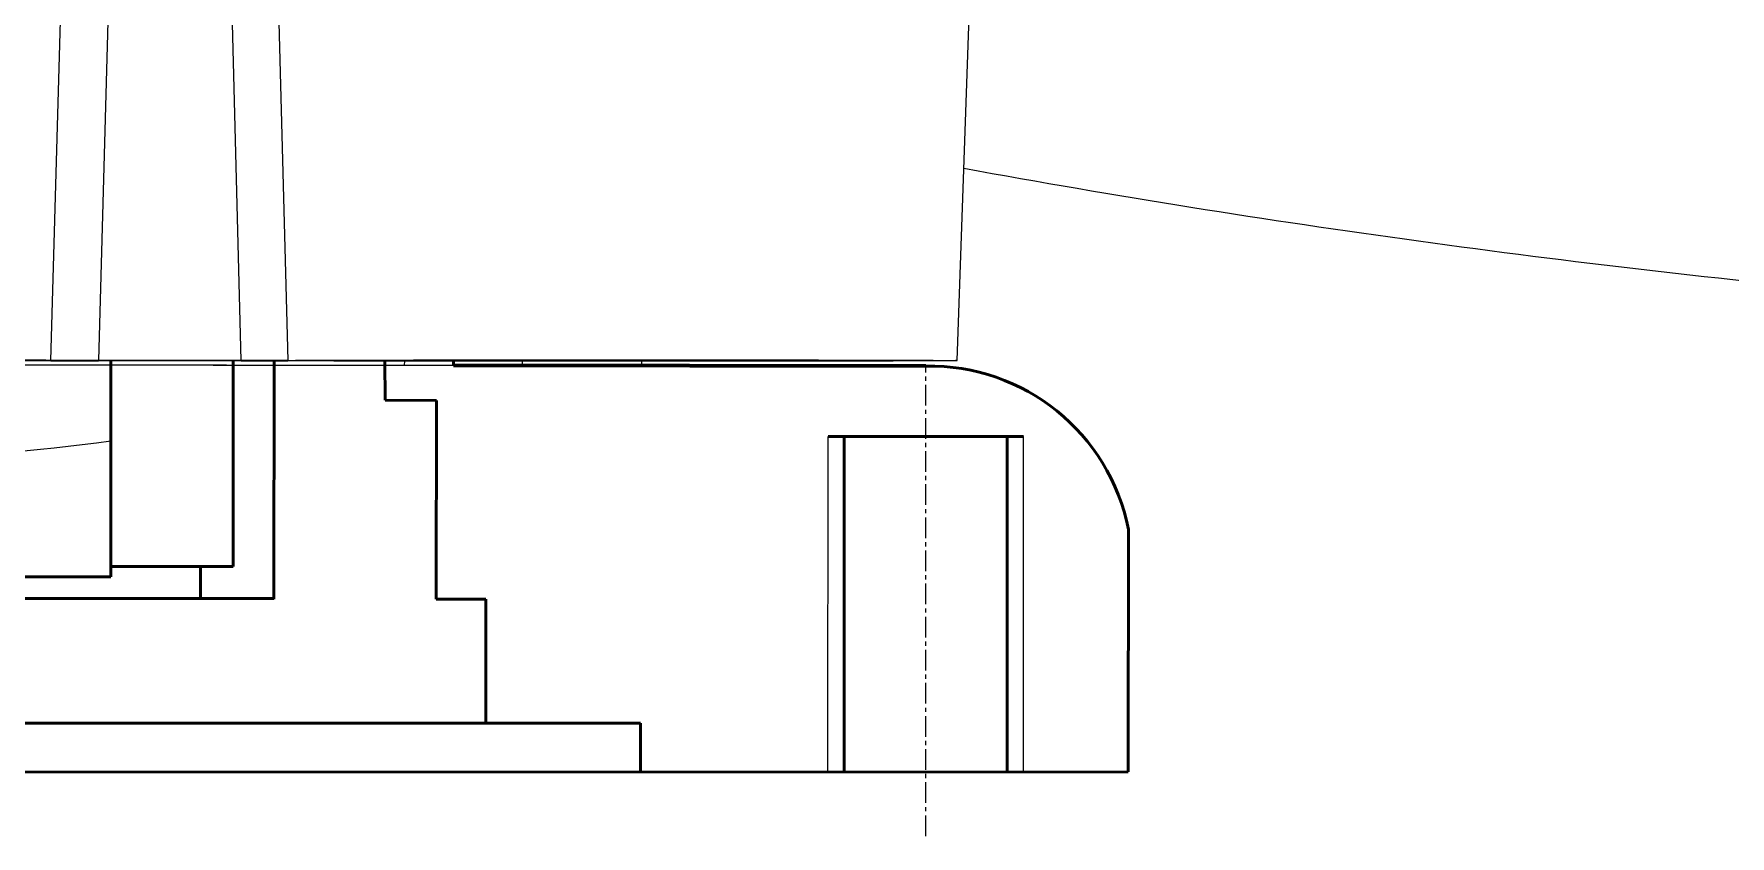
# Model space of a CAD drawing. Header units: millimetres. Extents: x 2687 to 4367, y 1046 to 2234.
# Drawn here: x 3932.4 to 4036.5, y 1843.4 to 1892.6 of the extents above; entities that cross this region are included whole.
import ezdxf

# ---------------------------------------------------------------- set-up
doc = ezdxf.new("R2010")
doc.units = ezdxf.units.MM
doc.linetypes.add('CENTERX2', pattern=[20.32, 12.7, -2.54, 2.54, -2.54])
doc.layers.add('CAXA0', color=7, linetype='Continuous', lineweight=70)

msp = doc.modelspace()

# ---------------------------------------------------------------- linework, layer by layer
at = {"color": 7, "linetype": 'Continuous', "lineweight": 25}
for p, q in [((3989.076, 1872.561), (3992.326, 1965.598)), ((3945.124, 1872.57), (3944.38, 1901.803)), ((3947.207, 1902.305), (3947.991, 1872.575)), ((3937.08, 1898.428), (3936.376, 1872.57)), ((3933.461, 1872.575), (3934.152, 1897.366)), ((3945.124, 1872.57), (3936.376, 1872.57)), ((3945.124, 1872.553), (3936.376, 1872.553)), ((3950.638, 1872.286), (3961.388, 1872.287)), ((3955.159, 1872.286), (3955.175, 1872.526)), ((3962.377, 1872.519), (3962.372, 1872.235)), ((3969.586, 1872.219), (3969.708, 1872.215)), ((3969.708, 1872.215), (3969.729, 1872.517))]:
    msp.add_line(p, q, dxfattribs=at)
at = {"color": 1, "linetype": 'CENTERX2', "lineweight": 18, "ltscale": 0.1}
msp.add_line((3987.144, 1843.382), (3987.159, 1872.306), dxfattribs=at)
at = {"color": 7, "linetype": 'Continuous', "lineweight": 25, "flags": 128}
msp.add_lwpolyline([(3922.962, 1872.319), (3925.798, 1872.317), (3928.569, 1872.314), (3931.265, 1872.312), (3933.877, 1872.308), (3936.397, 1872.305), (3938.814, 1872.301), (3941.122, 1872.297), (3943.311, 1872.292)], dxfattribs=at)
at = {"color": 7, "linetype": 'Continuous', "lineweight": 25}
for centre, radius, start, end in [((4107.031, 2530.656), 656.897, 259.692209, 264.621686), ((3950.028, 5417.043), 3544.757, 269.891426, 270.009859), ((3963.586, 962.878), 909.411, 89.621935, 90.138469)]:
    msp.add_arc(centre, radius, start, end, dxfattribs=at)
for points in [[(3933.461, 1872.575), (3933.04, 1872.578), (3932.197, 1872.585), (3930.043, 1872.593), (3927.307, 1872.601), (3923.999, 1872.607), (3920.228, 1872.613), (3916.094, 1872.617), (3911.714, 1872.619), (3907.208, 1872.62), (3902.702, 1872.619), (3898.321, 1872.617), (3894.188, 1872.613), (3890.416, 1872.608), (3887.108, 1872.601), (3884.372, 1872.593), (3882.219, 1872.585), (3881.376, 1872.579), (3880.955, 1872.576)], [(3933.461, 1872.548), (3933.04, 1872.545), (3932.197, 1872.539), (3930.043, 1872.531), (3927.307, 1872.523), (3923.999, 1872.516), (3920.228, 1872.511), (3916.094, 1872.507), (3911.714, 1872.505), (3907.208, 1872.504), (3902.702, 1872.505), (3898.321, 1872.507), (3894.188, 1872.511), (3890.416, 1872.516), (3887.108, 1872.523), (3884.372, 1872.531), (3882.219, 1872.539), (3881.376, 1872.546), (3880.955, 1872.549)], [(3947.991, 1872.575), (3948.416, 1872.577), (3949.265, 1872.582), (3951.303, 1872.589), (3953.823, 1872.595), (3956.806, 1872.6), (3960.141, 1872.603), (3963.727, 1872.606), (3967.449, 1872.607), (3971.192, 1872.606), (3974.836, 1872.604), (3978.268, 1872.601), (3981.378, 1872.597), (3984.067, 1872.591), (3986.256, 1872.584), (3987.858, 1872.577), (3988.884, 1872.569), (3989.012, 1872.564), (3989.076, 1872.561)], [(3989.076, 1872.561), (3989.012, 1872.559), (3988.884, 1872.554), (3987.858, 1872.546), (3986.256, 1872.539), (3984.067, 1872.532), (3981.378, 1872.526), (3978.268, 1872.522), (3974.836, 1872.519), (3971.192, 1872.517), (3967.449, 1872.516), (3963.727, 1872.517), (3960.141, 1872.52), (3956.806, 1872.524), (3953.823, 1872.528), (3951.303, 1872.534), (3949.265, 1872.541), (3948.416, 1872.546), (3947.991, 1872.549)], [(3954.076, 1872.562), (3954.128, 1872.564), (3954.232, 1872.568), (3955.065, 1872.573), (3956.359, 1872.578), (3958.113, 1872.583), (3960.248, 1872.587), (3962.684, 1872.589), (3965.327, 1872.591), (3968.076, 1872.592), (3970.825, 1872.591), (3973.468, 1872.589), (3975.904, 1872.587), (3978.039, 1872.583), (3979.793, 1872.578), (3981.087, 1872.573), (3981.92, 1872.567), (3982.024, 1872.563), (3982.076, 1872.562)], [(3982.076, 1872.562), (3982.024, 1872.56), (3981.92, 1872.556), (3981.087, 1872.55), (3979.793, 1872.545), (3978.039, 1872.54), (3975.904, 1872.537), (3973.468, 1872.534), (3970.825, 1872.532), (3968.076, 1872.531), (3965.327, 1872.532), (3962.684, 1872.534), (3960.248, 1872.537), (3958.113, 1872.54), (3956.359, 1872.545), (3955.065, 1872.55), (3954.232, 1872.556), (3954.128, 1872.56), (3954.076, 1872.562)]]:
    msp.add_open_spline(points, degree=3, dxfattribs=at)
for points, knots in [([(3923.056, 1872.318), (3924.898, 1872.317), (3928.581, 1872.314), (3933.765, 1872.308), (3938.577, 1872.3), (3942.305, 1872.293), (3944.217, 1872.289), (3944.849, 1872.287)], [0, 0, 0, 0, 0.2225072, 0.4450145, 0.6675217, 0.8900289, 1, 1, 1, 1]), ([(3936.376, 1872.57), (3936.043, 1872.57), (3935.375, 1872.571), (3934.489, 1872.572), (3933.789, 1872.573), (3933.57, 1872.575), (3933.461, 1872.575)], [0, 0, 0, 0, 0.2498453, 0.499878, 0.7504829, 1, 1, 1, 1]), ([(3933.461, 1872.548), (3933.57, 1872.549), (3933.789, 1872.55), (3934.489, 1872.552), (3935.375, 1872.553), (3936.043, 1872.553), (3936.376, 1872.553)], [0, 0, 0, 0, 0.2495171, 0.500122, 0.7501547, 1, 1, 1, 1]), ([(3947.991, 1872.575), (3947.87, 1872.574), (3947.628, 1872.573), (3946.935, 1872.571), (3946.08, 1872.57), (3945.442, 1872.57), (3945.124, 1872.57)], [0, 0, 0, 0, 0.2496449, 0.5001084, 0.750039, 1, 1, 1, 1]), ([(3945.124, 1872.553), (3945.442, 1872.553), (3946.079, 1872.553), (3946.934, 1872.552), (3947.628, 1872.551), (3947.87, 1872.549), (3947.991, 1872.549)], [0, 0, 0, 0, 0.2496471, 0.5001104, 0.7500412, 1, 1, 1, 1]), ([(3986.466, 1872.226), (3986.58, 1872.226), (3986.81, 1872.225), (3987.037, 1872.225), (3987.149, 1872.225)], [0, 0, 0, 0, 0.016951376, 0.034146543, 0.034146543, 0.034146543, 0.034146543])]:
    msp.add_open_spline(points, degree=3, knots=knots, dxfattribs=at)
msp.add_open_spline([(3877.131, 1870.033), (3885.094, 1868.477), (3892.112, 1866.356), (3911.388, 1866.356), (3927.626, 1866.356), (3937.131, 1867.63)], degree=3, knots=[0.1799607, 0.1799607, 0.1799607, 0.1799607, 1, 2, 2.8326792, 2.8326792, 2.8326792, 2.8326792])
at = {"layer": 'CAXA0', "color": 4, "lineweight": 50}
for p, q in [((3937.131, 1872.57), (3937.131, 1859.296)), ((3937.131, 1859.296), (3917.331, 1859.296))]:
    msp.add_line(p, q, dxfattribs=at)
at = {"layer": 'CAXA0', "lineweight": 50}
for p, q in [((3944.645, 1859.927), (3944.649, 1872.57)), ((3947.144, 1857.925), (3947.149, 1872.572)), ((3953.969, 1870.124), (3953.951, 1872.595)), ((3958.163, 1872.601), (3958.162, 1872.25)), ((3957.11, 1870.122), (3953.969, 1870.124)), ((3957.101, 1857.926), (3957.11, 1870.122)), ((3981.147, 1867.91), (3993.151, 1867.902)), ((3982.14, 1847.319), (3982.147, 1867.909)), ((3992.14, 1847.322), (3992.147, 1867.902)), ((3999.589, 1862.204), (3999.576, 1847.324)), ((3937.131, 1859.93), (3943.645, 1859.928)), ((3942.644, 1857.927), (3942.645, 1859.929)), ((3944.645, 1859.927), (3942.645, 1859.929)), ((3921.181, 1857.963), (3947.133, 1857.968)), ((3944.644, 1857.927), (3944.644, 1857.968)), ((3960.144, 1857.924), (3957.101, 1857.926)), ((3960.141, 1850.312), (3960.144, 1857.924)), ((3921.181, 1850.3), (3969.641, 1850.315)), ((3969.64, 1847.315), (3969.641, 1850.315)), ((3838.32, 1847.274), (3999.576, 1847.324))]:
    msp.add_line(p, q, dxfattribs=at)
at = {"layer": 'CAXA0'}
msp.add_line((3987.149, 1872.225), (3958.162, 1872.254), dxfattribs=at)
at = {"layer": 'CAXA0', "lineweight": 18}
for p, q in [((3981.14, 1847.319), (3981.147, 1867.91)), ((3993.14, 1847.322), (3993.147, 1867.902))]:
    msp.add_line(p, q, dxfattribs=at)
at = {"layer": 'CAXA0', "lineweight": 50}
msp.add_arc((3987.372, 1859.769), 12.458, 11.27121, 91.02435, dxfattribs=at)

doc.saveas('drawing.dxf')
